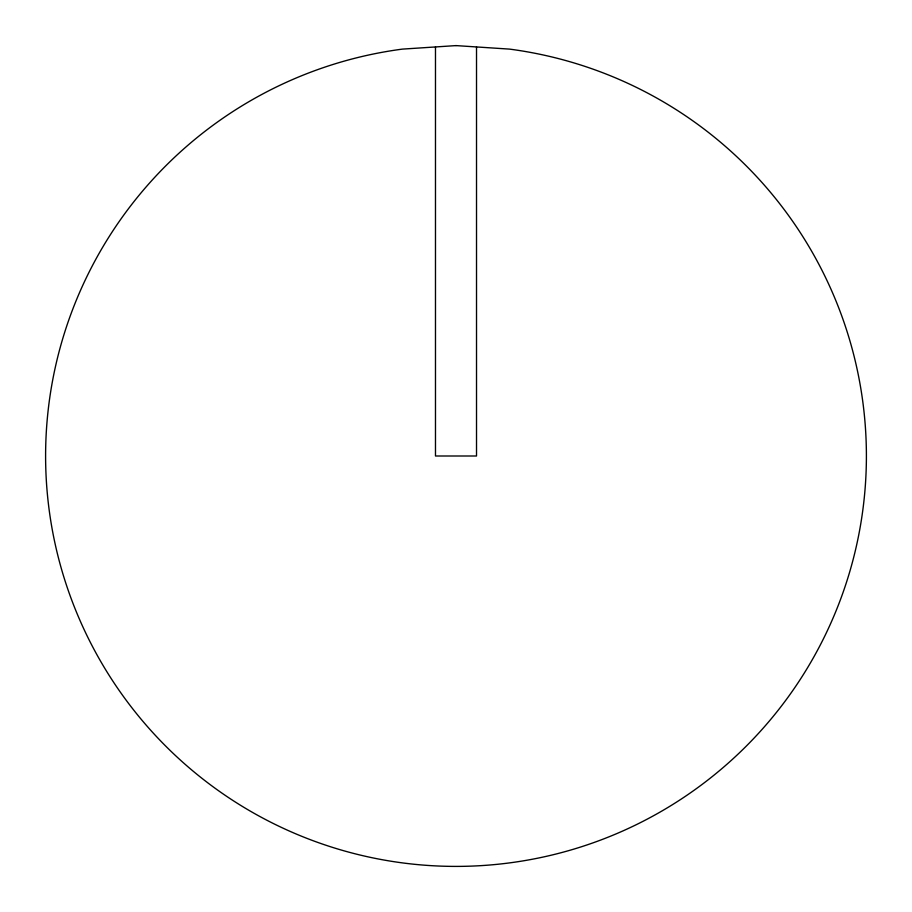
<?xml version="1.0" encoding="UTF-8"?>
<svg xmlns="http://www.w3.org/2000/svg" width="912" height="912" viewBox="0 0 912 912"><rect width="100%" height="100%" fill="white"/><g stroke="black" fill="none" stroke-linecap="round" stroke-linejoin="round"><path stroke-width="1.37" d="M476.52 46.945L476.52 456L435.48 456L435.48 46.945M456 45.6L402.431 49.111A410.4 410.4 0 0 0 109.873 676.51A410.4 410.4 0 0 0 802.127 676.51A410.4 410.4 0 0 0 509.569 49.111L456 45.6"/></g></svg>
